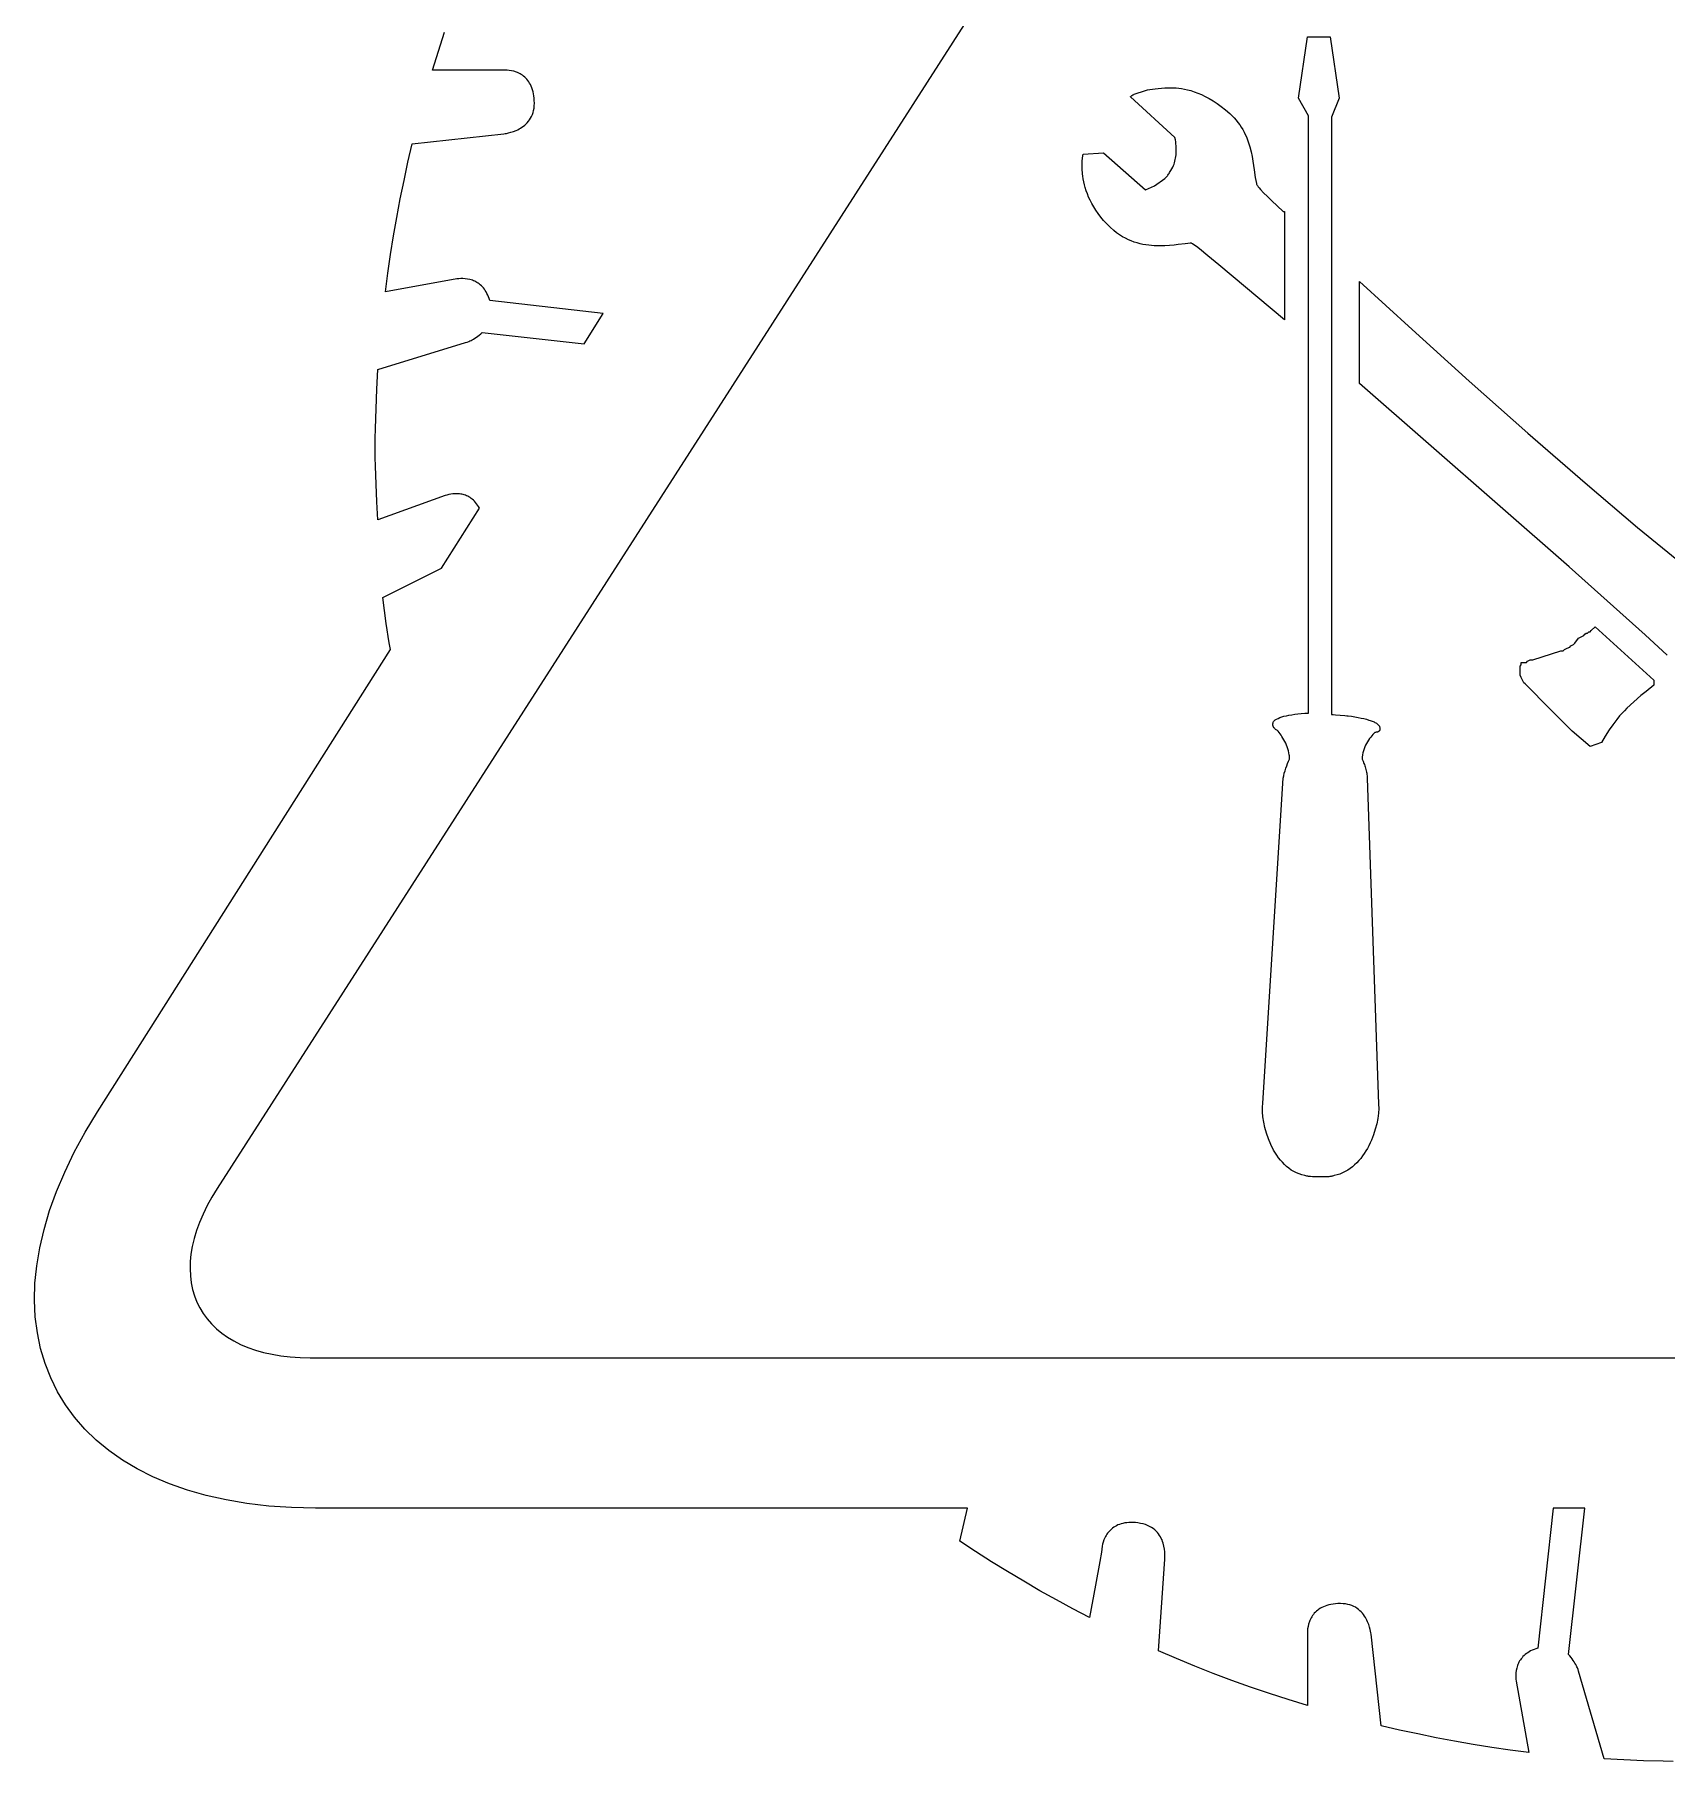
# Model space of a CAD drawing. Extents: x 44.5 to 107.9, y -138.8 to -45.2.
# Drawn here: x 44.467 to 47.858, y -118.261 to -114.673 of the extents above; entities that cross this region are included whole.
import ezdxf

# ---------------------------------------------------------------- set-up
doc = ezdxf.new("R2010")
doc.units = 0
doc.layers.add('BLACK', color=7, linetype='CONTINUOUS')

msp = doc.modelspace()

# ---------------------------------------------------------------- linework, layer by layer
at = {"layer": 'BLACK', "linetype": 'CONTINUOUS'}
for p, q in [((47.630291, -112.733667), (44.846875, -117.070188)), ((45.30618, -114.707583), (45.318867, -114.668267)), ((47.093187, -114.805354), (47.111708, -114.678354)), ((47.111708, -114.678354), (47.159333, -114.678354)), ((47.159333, -114.678354), (47.177854, -114.805354)), ((45.294021, -114.747146), (45.30618, -114.707583)), ((45.444833, -114.747146), (45.294021, -114.747146)), ((45.449005, -114.747279), (45.444833, -114.747146)), ((45.453525, -114.747715), (45.449005, -114.747279)), ((45.458309, -114.748507), (45.453525, -114.747715)), ((45.463271, -114.74971), (45.458309, -114.748507)), ((45.468327, -114.751377), (45.463271, -114.74971)), ((45.470862, -114.752403), (45.468327, -114.751377)), ((45.47339, -114.753565), (45.470862, -114.752403)), ((45.475897, -114.75487), (45.47339, -114.753565)), ((45.478375, -114.756325), (45.475897, -114.75487)), ((45.480812, -114.757938), (45.478375, -114.756325)), ((45.483198, -114.759714), (45.480812, -114.757938)), ((45.485521, -114.761661), (45.483198, -114.759714)), ((45.487772, -114.763785), (45.485521, -114.761661)), ((45.48994, -114.766093), (45.487772, -114.763785)), ((45.492014, -114.768592), (45.48994, -114.766093)), ((45.493983, -114.771289), (45.492014, -114.768592)), ((45.495837, -114.77419), (45.493983, -114.771289)), ((45.497564, -114.777302), (45.495837, -114.77419)), ((45.499155, -114.780633), (45.497564, -114.777302)), ((45.500599, -114.784188), (45.499155, -114.780633)), ((45.501885, -114.787975), (45.500599, -114.784188)), ((45.503003, -114.792), (45.501885, -114.787975)), ((45.503941, -114.79627), (45.503003, -114.792)), ((46.751875, -114.797417), (46.775687, -114.789479)), ((46.775687, -114.789479), (46.779904, -114.788492)), ((46.779904, -114.788492), (46.784617, -114.787536)), ((46.784617, -114.787536), (46.789826, -114.786643)), ((46.789826, -114.786643), (46.795531, -114.785842)), ((46.795531, -114.785842), (46.801732, -114.785165)), ((46.801732, -114.785165), (46.808429, -114.784643)), ((46.808429, -114.784643), (46.815623, -114.784307)), ((46.815623, -114.784307), (46.823312, -114.784188)), ((46.823312, -114.784188), (46.833895, -114.784188)), ((46.833895, -114.784188), (46.83904, -114.784317)), ((46.83904, -114.784317), (46.844541, -114.784725)), ((46.844541, -114.784725), (46.850383, -114.785444)), ((46.850383, -114.785444), (46.85655, -114.786503)), ((46.85655, -114.786503), (46.863028, -114.787934)), ((46.863028, -114.787934), (46.8698, -114.789769)), ((46.8698, -114.789769), (46.876852, -114.792038)), ((46.876852, -114.792038), (46.884166, -114.794771)), ((46.884166, -114.794771), (46.891729, -114.798001)), ((45.502959, -114.835379), (45.504118, -114.830953)), ((45.504689, -114.800792), (45.503941, -114.79627)), ((45.504118, -114.830953), (45.504974, -114.826244)), ((45.505237, -114.805573), (45.504689, -114.800792)), ((45.504974, -114.826244), (45.505505, -114.821241)), ((45.505573, -114.810619), (45.505237, -114.805573)), ((45.505505, -114.821241), (45.505687, -114.815938)), ((45.505687, -114.815938), (45.505573, -114.810619)), ((46.743937, -114.802709), (46.744433, -114.802254)), ((46.836541, -114.887375), (46.743937, -114.802709)), ((46.744433, -114.802254), (46.745053, -114.801732)), ((46.745053, -114.801732), (46.745921, -114.801055)), ((46.745921, -114.801055), (46.747038, -114.800254)), ((46.747038, -114.800254), (46.747689, -114.799817)), ((46.747689, -114.799817), (46.748402, -114.79936)), ((46.748402, -114.79936), (46.749177, -114.798888)), ((46.749177, -114.798888), (46.750014, -114.798404)), ((46.750014, -114.798404), (46.750913, -114.797912)), ((46.750913, -114.797912), (46.751875, -114.797417)), ((46.891729, -114.798001), (46.899525, -114.801758)), ((46.899525, -114.801758), (46.907537, -114.806073)), ((46.907537, -114.806073), (46.915751, -114.810977)), ((46.915751, -114.810977), (46.924151, -114.816501)), ((46.924151, -114.816501), (46.932722, -114.822677)), ((46.932722, -114.822677), (46.941447, -114.829534)), ((46.941447, -114.829534), (46.950312, -114.837105)), ((47.114354, -114.842396), (47.093187, -114.805354)), ((47.177854, -114.805354), (47.161979, -114.845042)), ((45.473937, -114.869516), (45.47691, -114.867817)), ((45.47691, -114.867817), (45.479859, -114.865939)), ((45.479859, -114.865939), (45.482762, -114.863873)), ((45.482762, -114.863873), (45.485596, -114.86161)), ((45.485596, -114.86161), (45.488336, -114.859141)), ((45.488336, -114.859141), (45.49096, -114.856459)), ((45.49096, -114.856459), (45.493444, -114.853553)), ((45.493444, -114.853553), (45.495766, -114.850416)), ((45.495766, -114.850416), (45.497901, -114.847039)), ((45.497901, -114.847039), (45.499827, -114.843413)), ((45.499827, -114.843413), (45.501521, -114.839529)), ((45.501521, -114.839529), (45.502959, -114.835379)), ((46.950312, -114.837105), (46.955105, -114.84163)), ((46.955105, -114.84163), (46.959569, -114.846267)), ((46.959569, -114.846267), (46.963719, -114.851007)), ((46.963719, -114.851007), (46.967567, -114.855837)), ((46.967567, -114.855837), (46.971126, -114.860747)), ((46.971126, -114.860747), (46.97441, -114.865725)), ((46.97441, -114.865725), (46.97743, -114.87076)), ((47.114354, -116.083292), (47.114354, -114.842396)), ((47.161979, -114.845042), (47.161979, -116.085938)), ((45.243006, -114.938427), (45.251687, -114.900605)), ((45.251687, -114.900605), (45.442187, -114.879438)), ((45.442187, -114.879438), (45.444916, -114.879097)), ((45.444916, -114.879097), (45.448047, -114.878566)), ((45.448047, -114.878566), (45.452109, -114.877702)), ((45.452109, -114.877702), (45.456915, -114.876434)), ((45.456915, -114.876434), (45.462279, -114.874694)), ((45.462279, -114.874694), (45.468015, -114.872411)), ((45.468015, -114.872411), (45.470965, -114.871045)), ((45.470965, -114.871045), (45.473937, -114.869516)), ((46.837442, -114.891779), (46.836541, -114.887375)), ((46.838164, -114.896062), (46.837442, -114.891779)), ((46.838715, -114.900229), (46.838164, -114.896062)), ((46.839104, -114.904284), (46.838715, -114.900229)), ((46.97743, -114.87076), (46.980202, -114.875841)), ((46.980202, -114.875841), (46.982737, -114.880957)), ((46.982737, -114.880957), (46.985048, -114.886097)), ((46.985048, -114.886097), (46.989054, -114.896403)), ((46.989054, -114.896403), (46.992323, -114.906671)), ((45.23482, -114.976466), (45.243006, -114.938427)), ((46.643716, -114.943669), (46.644057, -114.936158)), ((46.644057, -114.936158), (46.644646, -114.930073)), ((46.644646, -114.930073), (46.645297, -114.925554)), ((46.645297, -114.925554), (46.646041, -114.921771)), ((46.646041, -114.921771), (46.688374, -114.919125)), ((46.688374, -114.919125), (46.775687, -114.995854)), ((46.834855, -114.942575), (46.835745, -114.939501)), ((46.835745, -114.939501), (46.836558, -114.936357)), ((46.836558, -114.936357), (46.837285, -114.93314)), ((46.837285, -114.93314), (46.83792, -114.929845)), ((46.83792, -114.929845), (46.838453, -114.926468)), ((46.838453, -114.926468), (46.838878, -114.923007)), ((46.838878, -114.923007), (46.839187, -114.919456)), ((46.839338, -114.90823), (46.839104, -114.904284)), ((46.839187, -114.919456), (46.839372, -114.915812)), ((46.839425, -114.912071), (46.839338, -114.90823)), ((46.839372, -114.915812), (46.839425, -114.912071)), ((46.992323, -114.906671), (46.994961, -114.91681)), ((46.994961, -114.91681), (46.997071, -114.926733)), ((46.997071, -114.926733), (46.998759, -114.936349)), ((46.998759, -114.936349), (47.001286, -114.954307)), ((46.643809, -114.952467), (46.643716, -114.943669)), ((46.644522, -114.962412), (46.643809, -114.952467)), ((46.645169, -114.967771), (46.644522, -114.962412)), ((46.646041, -114.973365), (46.645169, -114.967771)), ((46.647161, -114.979175), (46.646041, -114.973365)), ((46.794208, -114.987917), (46.815375, -114.972042)), ((46.815375, -114.972042), (46.816111, -114.971523)), ((46.816111, -114.971523), (46.816832, -114.97096)), ((46.816832, -114.97096), (46.818232, -114.969711)), ((46.818232, -114.969711), (46.819578, -114.968315)), ((46.819578, -114.968315), (46.820873, -114.966792)), ((46.820873, -114.966792), (46.822122, -114.965159)), ((46.822122, -114.965159), (46.823328, -114.963438)), ((46.823328, -114.963438), (46.824495, -114.961646)), ((46.824495, -114.961646), (46.825627, -114.959805)), ((46.825627, -114.959805), (46.827803, -114.956048)), ((46.827803, -114.956048), (46.829885, -114.952322)), ((46.829885, -114.952322), (46.831906, -114.948782)), ((46.831906, -114.948782), (46.832902, -114.947131)), ((46.832902, -114.947131), (46.833895, -114.945584)), ((46.833895, -114.945584), (46.834855, -114.942575)), ((47.001286, -114.954307), (47.003379, -114.96997)), ((47.003379, -114.96997), (47.004524, -114.976718)), ((45.227131, -115.014691), (45.23482, -114.976466)), ((46.648553, -114.985186), (46.647161, -114.979175)), ((46.650239, -114.991378), (46.648553, -114.985186)), ((46.652242, -114.997735), (46.650239, -114.991378)), ((46.654587, -115.00424), (46.652242, -114.997735)), ((46.657296, -115.010874), (46.654587, -115.00424)), ((46.660393, -115.017621), (46.657296, -115.010874)), ((46.775687, -114.995854), (46.794208, -114.987917)), ((47.004524, -114.976718), (47.005875, -114.982625)), ((47.005875, -114.982625), (47.006121, -114.983802)), ((47.006121, -114.983802), (47.006851, -114.985344)), ((47.006851, -114.985344), (47.008055, -114.987241)), ((47.008055, -114.987241), (47.009719, -114.989488)), ((47.009719, -114.989488), (47.011834, -114.992076)), ((47.011834, -114.992076), (47.014386, -114.994997)), ((47.014386, -114.994997), (47.020757, -115.001808)), ((47.020757, -115.001808), (47.028741, -115.009859)), ((47.028741, -115.009859), (47.038245, -115.019088)), ((45.219937, -115.053071), (45.227131, -115.014691)), ((46.663901, -115.024462), (46.660393, -115.017621)), ((46.667842, -115.031381), (46.663901, -115.024462)), ((46.672241, -115.038361), (46.667842, -115.031381)), ((46.677121, -115.045383), (46.672241, -115.038361)), ((46.682504, -115.05243), (46.677121, -115.045383)), ((47.038245, -115.019088), (47.049174, -115.029434)), ((47.049174, -115.029434), (47.061437, -115.040834)), ((47.061437, -115.040834), (47.064083, -115.040834)), ((47.064083, -115.040834), (47.064083, -115.265729)), ((45.21324, -115.091575), (45.219937, -115.053071)), ((46.688415, -115.059484), (46.682504, -115.05243)), ((46.694876, -115.06653), (46.688415, -115.059484)), ((46.70191, -115.073548), (46.694876, -115.06653)), ((46.709541, -115.080521), (46.70191, -115.073548)), ((46.715523, -115.085238), (46.709541, -115.080521)), ((45.207039, -115.130172), (45.21324, -115.091575)), ((46.721556, -115.089482), (46.715523, -115.085238)), ((46.727627, -115.093276), (46.721556, -115.089482)), ((46.733726, -115.096644), (46.727627, -115.093276)), ((46.73984, -115.099609), (46.733726, -115.096644)), ((46.745958, -115.102194), (46.73984, -115.099609)), ((46.752068, -115.104423), (46.745958, -115.102194)), ((46.758158, -115.106318), (46.752068, -115.104423)), ((46.764218, -115.107903), (46.758158, -115.106318)), ((46.770235, -115.109201), (46.764218, -115.107903)), ((46.776198, -115.110236), (46.770235, -115.109201)), ((46.782095, -115.111031), (46.776198, -115.110236)), ((46.787914, -115.111608), (46.782095, -115.111031)), ((46.793645, -115.111992), (46.787914, -115.111608)), ((46.799274, -115.112205), (46.793645, -115.111992)), ((46.804791, -115.112271), (46.799274, -115.112205)), ((46.810184, -115.112211), (46.804791, -115.112271)), ((46.815442, -115.112044), (46.810184, -115.112211)), ((46.825503, -115.111444), (46.815442, -115.112044)), ((46.834882, -115.110597), (46.825503, -115.111444)), ((46.843487, -115.109625), (46.834882, -115.110597)), ((46.857997, -115.107806), (46.843487, -115.109625)), ((46.863718, -115.107207), (46.857997, -115.107806)), ((46.868291, -115.106979), (46.863718, -115.107207)), ((46.870937, -115.106979), (46.868291, -115.106979)), ((46.871641, -115.107172), (46.870937, -115.106979)), ((46.872757, -115.107745), (46.871641, -115.107172)), ((46.876198, -115.110002), (46.872757, -115.107745)), ((46.881204, -115.113694), (46.876198, -115.110002)), ((46.887722, -115.118761), (46.881204, -115.113694)), ((46.905075, -115.132792), (46.887722, -115.118761)), ((45.201334, -115.168831), (45.207039, -115.130172)), ((46.927822, -115.151628), (46.905075, -115.132792)), ((47.064083, -115.265729), (46.927822, -115.151628)), ((45.196125, -115.207521), (45.201334, -115.168831)), ((45.344291, -115.181063), (45.196125, -115.207521)), ((45.348407, -115.180638), (45.344291, -115.181063)), ((45.352782, -115.180391), (45.348407, -115.180638)), ((45.357366, -115.180377), (45.352782, -115.180391)), ((45.362109, -115.18065), (45.357366, -115.180377)), ((45.366961, -115.181263), (45.362109, -115.18065)), ((45.371871, -115.182272), (45.366961, -115.181263)), ((45.374332, -115.182942), (45.371871, -115.182272)), ((45.376789, -115.183731), (45.374332, -115.182942)), ((45.379235, -115.184646), (45.376789, -115.183731)), ((45.381664, -115.185693), (45.379235, -115.184646)), ((45.38407, -115.18688), (45.381664, -115.185693)), ((45.386446, -115.188214), (45.38407, -115.18688)), ((45.388786, -115.1897), (45.386446, -115.188214)), ((45.391084, -115.191347), (45.388786, -115.1897)), ((47.220187, -115.398022), (47.220187, -115.186355)), ((47.220187, -115.186355), (47.329364, -115.286189)), ((45.393334, -115.19316), (45.391084, -115.191347)), ((45.395529, -115.195146), (45.393334, -115.19316)), ((45.397663, -115.197313), (45.395529, -115.195146)), ((45.39973, -115.199667), (45.397663, -115.197313)), ((45.401723, -115.202214), (45.39973, -115.199667)), ((45.403636, -115.204962), (45.401723, -115.202214)), ((45.405463, -115.207917), (45.403636, -115.204962)), ((45.407197, -115.211087), (45.405463, -115.207917)), ((45.408833, -115.214477), (45.407197, -115.211087)), ((45.410363, -115.218096), (45.408833, -115.214477)), ((45.411782, -115.221948), (45.410363, -115.218096)), ((45.413083, -115.226042), (45.411782, -115.221948)), ((45.648562, -115.252501), (45.413083, -115.226042)), ((45.608875, -115.316001), (45.648562, -115.252501)), ((45.388139, -115.300036), (45.391172, -115.297655)), ((45.391172, -115.297655), (45.394206, -115.295042)), ((45.394206, -115.295042), (45.397208, -115.292188)), ((45.397208, -115.292188), (45.608875, -115.316001)), ((47.329364, -115.286189), (47.448184, -115.393185)), ((45.18025, -115.368917), (45.362812, -115.313355)), ((45.362812, -115.313355), (45.365954, -115.31228)), ((45.365954, -115.31228), (45.369509, -115.310843)), ((45.369509, -115.310843), (45.371675, -115.309873)), ((45.371675, -115.309873), (45.374057, -115.308724)), ((45.374057, -115.308724), (45.376625, -115.30739)), ((45.376625, -115.30739), (45.379349, -115.305862)), ((45.379349, -115.305862), (45.382196, -115.304132)), ((45.382196, -115.304132), (45.385136, -115.302193)), ((45.385136, -115.302193), (45.388139, -115.300036)), ((45.178307, -115.410176), (45.18025, -115.368917)), ((47.655427, -115.779352), (47.220187, -115.398022)), ((47.448184, -115.393185), (47.570166, -115.501359)), ((45.176612, -115.450938), (45.178307, -115.410176)), ((45.175413, -115.4917), (45.176612, -115.450938)), ((45.174958, -115.532959), (45.175077, -115.512237)), ((45.175077, -115.512237), (45.175413, -115.4917)), ((47.570166, -115.501359), (47.688831, -115.604727)), ((45.175077, -115.551697), (45.174958, -115.532959)), ((45.175413, -115.570249), (45.175077, -115.551697)), ((45.176612, -115.607042), (45.175413, -115.570249)), ((45.178307, -115.643836), (45.176612, -115.607042)), ((47.688831, -115.604727), (47.797697, -115.697305)), ((45.18025, -115.681125), (45.178307, -115.643836)), ((45.320479, -115.630855), (45.18025, -115.681125)), ((45.324101, -115.629873), (45.320479, -115.630855)), ((45.327998, -115.628953), (45.324101, -115.629873)), ((45.332135, -115.628157), (45.327998, -115.628953)), ((45.336478, -115.627547), (45.332135, -115.628157)), ((45.340991, -115.627185), (45.336478, -115.627547)), ((45.34564, -115.627134), (45.340991, -115.627185)), ((45.35039, -115.627454), (45.34564, -115.627134)), ((45.352792, -115.627773), (45.35039, -115.627454)), ((45.355206, -115.628209), (45.352792, -115.627773)), ((45.357627, -115.628768), (45.355206, -115.628209)), ((45.360052, -115.629459), (45.357627, -115.628768)), ((45.362476, -115.63029), (45.360052, -115.629459)), ((45.364895, -115.631268), (45.362476, -115.63029)), ((45.367304, -115.632401), (45.364895, -115.631268)), ((45.369699, -115.633697), (45.367304, -115.632401)), ((45.372075, -115.635163), (45.369699, -115.633697)), ((45.374429, -115.636807), (45.372075, -115.635163)), ((45.376756, -115.638638), (45.374429, -115.636807)), ((45.379051, -115.640663), (45.376756, -115.638638)), ((45.38131, -115.642888), (45.379051, -115.640663)), ((45.383529, -115.645324), (45.38131, -115.642888)), ((45.385704, -115.647976), (45.383529, -115.645324)), ((45.387829, -115.650853), (45.385704, -115.647976)), ((45.389902, -115.653963), (45.387829, -115.650853)), ((45.391916, -115.657313), (45.389902, -115.653963)), ((45.312541, -115.781667), (45.391916, -115.657313)), ((47.797697, -115.697305), (47.890286, -115.77311)), ((45.190833, -115.842521), (45.312541, -115.781667)), ((47.813267, -115.920036), (47.655427, -115.779352)), ((45.19443, -115.869889), (45.190833, -115.842521)), ((45.197778, -115.896761), (45.19443, -115.869889)), ((45.199592, -115.910166), (45.197778, -115.896761)), ((47.701729, -115.911313), (47.709666, -115.903375)), ((47.709666, -115.903375), (47.831375, -116.014504)), ((45.201623, -115.923632), (45.199592, -115.910166)), ((45.203964, -115.937223), (45.201623, -115.923632)), ((45.206708, -115.951), (45.203964, -115.937223)), ((47.65675, -115.945709), (47.659396, -115.943063)), ((47.659396, -115.943063), (47.664687, -115.940417)), ((47.664687, -115.940417), (47.667333, -115.937771)), ((47.667333, -115.937771), (47.675271, -115.927189)), ((47.675271, -115.927189), (47.685854, -115.921897)), ((47.685854, -115.921897), (47.6885, -115.919251)), ((47.6885, -115.919251), (47.691146, -115.916605)), ((47.691146, -115.916605), (47.693792, -115.916605)), ((47.693792, -115.916605), (47.696437, -115.913959)), ((47.696437, -115.913959), (47.699083, -115.913959)), ((47.699083, -115.913959), (47.701729, -115.911313)), ((47.859228, -115.962364), (47.813267, -115.920036)), ((44.598167, -116.911438), (45.206708, -115.951)), ((47.556209, -115.982752), (47.556209, -115.97746)), ((47.556209, -115.97746), (47.566792, -115.97746)), ((47.566792, -115.97746), (47.569438, -115.974814)), ((47.569438, -115.974814), (47.57473, -115.972168)), ((47.57473, -115.972168), (47.580021, -115.972168)), ((47.580021, -115.972168), (47.638229, -115.953647)), ((47.638229, -115.953647), (47.643521, -115.953647)), ((47.643521, -115.953647), (47.646167, -115.951001)), ((47.646167, -115.951001), (47.651458, -115.948355)), ((47.651458, -115.948355), (47.65675, -115.945709)), ((47.553563, -115.985398), (47.556209, -115.982752)), ((47.553563, -116.003919), (47.553563, -115.985398)), ((47.556209, -116.009211), (47.553563, -116.003919)), ((47.558855, -116.014503), (47.556209, -116.009211)), ((47.561501, -116.019794), (47.558855, -116.014503)), ((47.831375, -116.014504), (47.831375, -116.025088)), ((47.564146, -116.02244), (47.561501, -116.019794)), ((47.566792, -116.025086), (47.564146, -116.02244)), ((47.582667, -116.040961), (47.566792, -116.025086)), ((47.598542, -116.056837), (47.582667, -116.040961)), ((47.804917, -116.046255), (47.775813, -116.072713)), ((47.8155, -116.038317), (47.804917, -116.046255)), ((47.831375, -116.025088), (47.8155, -116.038317)), ((47.068047, -116.088361), (47.073489, -116.087242)), ((47.073489, -116.087242), (47.079338, -116.086227)), ((47.079338, -116.086227), (47.085575, -116.085321)), ((47.085575, -116.085321), (47.09218, -116.084527)), ((47.09218, -116.084527), (47.099133, -116.083849)), ((47.099133, -116.083849), (47.106416, -116.083292)), ((47.106416, -116.083292), (47.114354, -116.083292)), ((47.161979, -116.085938), (47.165519, -116.086051)), ((47.165519, -116.086051), (47.169958, -116.086351)), ((47.169958, -116.086351), (47.180169, -116.087261)), ((47.180169, -116.087261), (47.189884, -116.08817)), ((47.614417, -116.072712), (47.598542, -116.056837)), ((47.630292, -116.088587), (47.614417, -116.072712)), ((47.770521, -116.078004), (47.759938, -116.088587)), ((47.775813, -116.072713), (47.770521, -116.078004)), ((47.040271, -116.104459), (47.040348, -116.103474)), ((47.040271, -116.107105), (47.040271, -116.104459)), ((47.040278, -116.107593), (47.040271, -116.107105)), ((47.040302, -116.108067), (47.040278, -116.107593)), ((47.040343, -116.108528), (47.040302, -116.108067)), ((47.0404, -116.108975), (47.040343, -116.108528)), ((47.040348, -116.103474), (47.040577, -116.102506)), ((47.040474, -116.109412), (47.0404, -116.108975)), ((47.040567, -116.109837), (47.040474, -116.109412)), ((47.040678, -116.110253), (47.040567, -116.109837)), ((47.040577, -116.102506), (47.040957, -116.101554)), ((47.040808, -116.11066), (47.040678, -116.110253)), ((47.040957, -116.111059), (47.040808, -116.11066)), ((47.040957, -116.101554), (47.041485, -116.100619)), ((47.041126, -116.111452), (47.040957, -116.111059)), ((47.041316, -116.111839), (47.041126, -116.111452)), ((47.041526, -116.112221), (47.041316, -116.111839)), ((47.041485, -116.100619), (47.042974, -116.098802)), ((47.041758, -116.112599), (47.041526, -116.112221)), ((47.042011, -116.112974), (47.041758, -116.112599)), ((47.042287, -116.113347), (47.042011, -116.112974)), ((47.042586, -116.113719), (47.042287, -116.113347)), ((47.042907, -116.114092), (47.042586, -116.113719)), ((47.043253, -116.114465), (47.042907, -116.114092)), ((47.042974, -116.098802), (47.045025, -116.097059)), ((47.044017, -116.115218), (47.043253, -116.114465)), ((47.044882, -116.115987), (47.044017, -116.115218)), ((47.045852, -116.116778), (47.044882, -116.115987)), ((47.045025, -116.097059), (47.047618, -116.095393)), ((47.04693, -116.117601), (47.045852, -116.116778)), ((47.04812, -116.118463), (47.04693, -116.117601)), ((47.047618, -116.095393), (47.050735, -116.093808)), ((47.049427, -116.119371), (47.04812, -116.118463)), ((47.050854, -116.120334), (47.049427, -116.119371)), ((47.050735, -116.093808), (47.054356, -116.092309)), ((47.052865, -116.122906), (47.050854, -116.120334)), ((47.054916, -116.125656), (47.052865, -116.122906)), ((47.054356, -116.092309), (47.058461, -116.090899)), ((47.058461, -116.090899), (47.063031, -116.089582)), ((47.063031, -116.089582), (47.068047, -116.088361)), ((47.189884, -116.08817), (47.193703, -116.08847)), ((47.193703, -116.08847), (47.196375, -116.088584)), ((47.196375, -116.088584), (47.203658, -116.089607)), ((47.203658, -116.089607), (47.210611, -116.090697)), ((47.210611, -116.090697), (47.217216, -116.091856)), ((47.217216, -116.091856), (47.223453, -116.09309)), ((47.223453, -116.09309), (47.229302, -116.0944)), ((47.229302, -116.0944), (47.234744, -116.095792)), ((47.234744, -116.095792), (47.23976, -116.09727)), ((47.23976, -116.09727), (47.242102, -116.098041)), ((47.242102, -116.098041), (47.24433, -116.098836)), ((47.24433, -116.098836), (47.246442, -116.099654)), ((47.246442, -116.099654), (47.248435, -116.100495)), ((47.248435, -116.100495), (47.250307, -116.101361)), ((47.251937, -116.122979), (47.249896, -116.125086)), ((47.250307, -116.101361), (47.252056, -116.102252)), ((47.253364, -116.122948), (47.251937, -116.122979)), ((47.252056, -116.102252), (47.253678, -116.103168)), ((47.254671, -116.122855), (47.253364, -116.122948)), ((47.253678, -116.103168), (47.255173, -116.104109)), ((47.255862, -116.1227), (47.254671, -116.122855)), ((47.255173, -116.104109), (47.256536, -116.105077)), ((47.25694, -116.122483), (47.255862, -116.1227)), ((47.256536, -116.105077), (47.257766, -116.106071)), ((47.257438, -116.122351), (47.25694, -116.122483)), ((47.257909, -116.122204), (47.257438, -116.122351)), ((47.257766, -116.106071), (47.258861, -116.107092)), ((47.258354, -116.122041), (47.257909, -116.122204)), ((47.258774, -116.121863), (47.258354, -116.122041)), ((47.259168, -116.121669), (47.258774, -116.121863)), ((47.258861, -116.107092), (47.259817, -116.108141)), ((47.259538, -116.12146), (47.259168, -116.121669)), ((47.259884, -116.121235), (47.259538, -116.12146)), ((47.259817, -116.108141), (47.260633, -116.109218)), ((47.260205, -116.120995), (47.259884, -116.121235)), ((47.260504, -116.120739), (47.260205, -116.120995)), ((47.26078, -116.120468), (47.260504, -116.120739)), ((47.260633, -116.109218), (47.261306, -116.110324)), ((47.261033, -116.120181), (47.26078, -116.120468)), ((47.261265, -116.119879), (47.261033, -116.120181)), ((47.261475, -116.119561), (47.261265, -116.119879)), ((47.261306, -116.110324), (47.261834, -116.111459)), ((47.261665, -116.119228), (47.261475, -116.119561)), ((47.261834, -116.118879), (47.261665, -116.119228)), ((47.261834, -116.111459), (47.262214, -116.112623)), ((47.261983, -116.118514), (47.261834, -116.118879)), ((47.262113, -116.118135), (47.261983, -116.118514)), ((47.262224, -116.117739), (47.262113, -116.118135)), ((47.262214, -116.112623), (47.262443, -116.113817)), ((47.262391, -116.116902), (47.262224, -116.117739)), ((47.262489, -116.116003), (47.262391, -116.116902)), ((47.262443, -116.113817), (47.26252, -116.115042)), ((47.26252, -116.115042), (47.262489, -116.116003)), ((47.646167, -116.104462), (47.630292, -116.088587)), ((47.662042, -116.120337), (47.646167, -116.104462)), ((47.680563, -116.136212), (47.662042, -116.120337)), ((47.738771, -116.117692), (47.730834, -116.130921)), ((47.746709, -116.107108), (47.738771, -116.117692)), ((47.754646, -116.096525), (47.746709, -116.107108)), ((47.759938, -116.088587), (47.754646, -116.096525)), ((47.056982, -116.128577), (47.054916, -116.125656)), ((47.05904, -116.131661), (47.056982, -116.128577)), ((47.061067, -116.1349), (47.05904, -116.131661)), ((47.063039, -116.138286), (47.061067, -116.1349)), ((47.064935, -116.141812), (47.063039, -116.138286)), ((47.066729, -116.145469), (47.064935, -116.141812)), ((47.068399, -116.149251), (47.066729, -116.145469)), ((47.069923, -116.153148), (47.068399, -116.149251)), ((47.071275, -116.157155), (47.069923, -116.153148)), ((47.072434, -116.161262), (47.071275, -116.157155)), ((47.229484, -116.157235), (47.228125, -116.161303)), ((47.23106, -116.153287), (47.229484, -116.157235)), ((47.232822, -116.149472), (47.23106, -116.153287)), ((47.23474, -116.1458), (47.232822, -116.149472)), ((47.236781, -116.142282), (47.23474, -116.1458)), ((47.238915, -116.138932), (47.236781, -116.142282)), ((47.241111, -116.135759), (47.238915, -116.138932)), ((47.243339, -116.132777), (47.241111, -116.135759)), ((47.245566, -116.129996), (47.243339, -116.132777)), ((47.247762, -116.127429), (47.245566, -116.129996)), ((47.249896, -116.125086), (47.247762, -116.127429)), ((47.699084, -116.152088), (47.680563, -116.136212)), ((47.722896, -116.14415), (47.699084, -116.152088)), ((47.730834, -116.130921), (47.722896, -116.14415)), ((47.06706, -116.197394), (47.068853, -116.192262)), ((47.068853, -116.192262), (47.070739, -116.187348)), ((47.070739, -116.187348), (47.072687, -116.182743)), ((47.073376, -116.165462), (47.072434, -116.161262)), ((47.072687, -116.182743), (47.074667, -116.178542)), ((47.074077, -116.169747), (47.073376, -116.165462)), ((47.074331, -116.171919), (47.074077, -116.169747)), ((47.074515, -116.17411), (47.074331, -116.171919)), ((47.074628, -116.176318), (47.074515, -116.17411)), ((47.074667, -116.178542), (47.074628, -116.176318)), ((47.22566, -116.17411), (47.225479, -116.178542)), ((47.225479, -116.178542), (47.227453, -116.182743)), ((47.226182, -116.169752), (47.22566, -116.17411)), ((47.227014, -116.165479), (47.226182, -116.169752)), ((47.228125, -116.161303), (47.227014, -116.165479)), ((47.227453, -116.182743), (47.229365, -116.187347)), ((47.229365, -116.187347), (47.230279, -116.189772)), ((47.230279, -116.189772), (47.231153, -116.192262)), ((47.231153, -116.192262), (47.231981, -116.194806)), ((47.231981, -116.194806), (47.232755, -116.197393)), ((47.019104, -116.892917), (47.061437, -116.218229)), ((47.061437, -116.218229), (47.062548, -116.21316)), ((47.062548, -116.21316), (47.063876, -116.207936)), ((47.063876, -116.207936), (47.065391, -116.202649)), ((47.065391, -116.202649), (47.06706, -116.197394)), ((47.232755, -116.197393), (47.233467, -116.200011)), ((47.233467, -116.200011), (47.234109, -116.202649)), ((47.234109, -116.202649), (47.234674, -116.205294)), ((47.234674, -116.205294), (47.235153, -116.207935)), ((47.235153, -116.207935), (47.235539, -116.210561)), ((47.235539, -116.210561), (47.235825, -116.21316)), ((47.235825, -116.21316), (47.236002, -116.21572)), ((47.236002, -116.21572), (47.236063, -116.218229)), ((47.236063, -116.218229), (47.259875, -116.895563)), ((44.572566, -116.953605), (44.598167, -116.911438)), ((47.018486, -116.901442), (47.019104, -116.892917)), ((47.018623, -116.911009), (47.018486, -116.901442)), ((47.019528, -116.921421), (47.018623, -116.911009)), ((47.259998, -116.904494), (47.259369, -116.914301)), ((47.259875, -116.895563), (47.259998, -116.904494)), ((47.021212, -116.932481), (47.019528, -116.921421)), ((47.023687, -116.94399), (47.021212, -116.932481)), ((47.026964, -116.955751), (47.023687, -116.94399)), ((47.252892, -116.947194), (47.249178, -116.958722)), ((47.255824, -116.935829), (47.252892, -116.947194)), ((47.25798, -116.924805), (47.255824, -116.935829)), ((47.259369, -116.914301), (47.25798, -116.924805)), ((44.549821, -116.995238), (44.572566, -116.953605)), ((47.031055, -116.967566), (47.026964, -116.955751)), ((47.035971, -116.979237), (47.031055, -116.967566)), ((47.041725, -116.990568), (47.035971, -116.979237)), ((47.23937, -116.981552), (47.236416, -116.987083)), ((47.242122, -116.975929), (47.23937, -116.981552)), ((47.244673, -116.970234), (47.242122, -116.975929)), ((47.249178, -116.958722), (47.244673, -116.970234)), ((44.5299, -117.036286), (44.549821, -116.995238)), ((47.048327, -117.00136), (47.041725, -116.990568)), ((47.05195, -117.006492), (47.048327, -117.00136)), ((47.05579, -117.011416), (47.05195, -117.006492)), ((47.059848, -117.016105), (47.05579, -117.011416)), ((47.064125, -117.020537), (47.059848, -117.016105)), ((47.214409, -117.017067), (47.210018, -117.021323)), ((47.218592, -117.012562), (47.214409, -117.017067)), ((47.222568, -117.007831), (47.218592, -117.012562)), ((47.226337, -117.002895), (47.222568, -117.007831)), ((47.229901, -116.997777), (47.226337, -117.002895)), ((47.23326, -116.992499), (47.229901, -116.997777)), ((47.236416, -116.987083), (47.23326, -116.992499)), ((44.512776, -117.076694), (44.5299, -117.036286)), ((47.068623, -117.024686), (47.064125, -117.020537)), ((47.073343, -117.028527), (47.068623, -117.024686)), ((47.078287, -117.032036), (47.073343, -117.028527)), ((47.083457, -117.035187), (47.078287, -117.032036)), ((47.088853, -117.037957), (47.083457, -117.035187)), ((47.094477, -117.040321), (47.088853, -117.037957)), ((47.100332, -117.042253), (47.094477, -117.040321)), ((47.106417, -117.04373), (47.100332, -117.042253)), ((47.108402, -117.044195), (47.106417, -117.04373)), ((47.110391, -117.044603), (47.108402, -117.044195)), ((47.112387, -117.044956), (47.110391, -117.044603)), ((47.114396, -117.045259), (47.112387, -117.044956)), ((47.116419, -117.045516), (47.114396, -117.045259)), ((47.118462, -117.045729), (47.116419, -117.045516)), ((47.122622, -117.046045), (47.118462, -117.045729)), ((47.126906, -117.046236), (47.122622, -117.046045)), ((47.131345, -117.046334), (47.126906, -117.046236)), ((47.140812, -117.046375), (47.131345, -117.046334)), ((47.148295, -117.046334), (47.140812, -117.046375)), ((47.151742, -117.046236), (47.148295, -117.046334)), ((47.155034, -117.046045), (47.151742, -117.046236)), ((47.156631, -117.045905), (47.155034, -117.046045)), ((47.158202, -117.045729), (47.156631, -117.045905)), ((47.159749, -117.045516), (47.158202, -117.045729)), ((47.161276, -117.045259), (47.159749, -117.045516)), ((47.162789, -117.044956), (47.161276, -117.045259)), ((47.164289, -117.044603), (47.162789, -117.044956)), ((47.165782, -117.044195), (47.164289, -117.044603)), ((47.167271, -117.04373), (47.165782, -117.044195)), ((47.173364, -117.042268), (47.167271, -117.04373)), ((47.17924, -117.04038), (47.173364, -117.042268)), ((47.184902, -117.038086), (47.17924, -117.04038)), ((47.19035, -117.03541), (47.184902, -117.038086)), ((47.195584, -117.032373), (47.19035, -117.03541)), ((47.200606, -117.028998), (47.195584, -117.032373)), ((47.205417, -117.025307), (47.200606, -117.028998)), ((47.210018, -117.021323), (47.205417, -117.025307)), ((44.49842, -117.11641), (44.512776, -117.076694)), ((44.835835, -117.088191), (44.826022, -117.105969)), ((44.846875, -117.070188), (44.835835, -117.088191)), ((44.486801, -117.155382), (44.49842, -117.11641)), ((44.817425, -117.123501), (44.81003, -117.140762)), ((44.826022, -117.105969), (44.817425, -117.123501)), ((44.477892, -117.193557), (44.486801, -117.155382)), ((44.803824, -117.157731), (44.798796, -117.174385)), ((44.81003, -117.140762), (44.803824, -117.157731)), ((44.471663, -117.230881), (44.477892, -117.193557)), ((44.794933, -117.190701), (44.792222, -117.206655)), ((44.798796, -117.174385), (44.794933, -117.190701)), ((44.471023, -117.23739), (44.471663, -117.230881)), ((44.79065, -117.222226), (44.790205, -117.23739)), ((44.792222, -117.206655), (44.79065, -117.222226)), ((44.467128, -117.302767), (44.468084, -117.267302)), ((44.468084, -117.267302), (44.471023, -117.23739)), ((44.790205, -117.23739), (44.790875, -117.252125)), ((44.790875, -117.252125), (44.792646, -117.266409)), ((44.792646, -117.266409), (44.795506, -117.280217)), ((44.468765, -117.337224), (44.467128, -117.302767)), ((44.795506, -117.280217), (44.799442, -117.293528)), ((44.799442, -117.293528), (44.804443, -117.306318)), ((44.804443, -117.306318), (44.810495, -117.318566)), ((44.472965, -117.370619), (44.468765, -117.337224)), ((44.810495, -117.318566), (44.817585, -117.330247)), ((44.817585, -117.330247), (44.825702, -117.34134)), ((44.825702, -117.34134), (44.834832, -117.351822)), ((44.4797, -117.4029), (44.472965, -117.370619)), ((44.834832, -117.351822), (44.844963, -117.361669)), ((44.844963, -117.361669), (44.856082, -117.370859)), ((44.856082, -117.370859), (44.868177, -117.37937)), ((44.488941, -117.434014), (44.4797, -117.4029)), ((44.868177, -117.37937), (44.881235, -117.387178)), ((44.881235, -117.387178), (44.895244, -117.394261)), ((44.895244, -117.394261), (44.910191, -117.400596)), ((44.910191, -117.400596), (44.926063, -117.40616)), ((44.926063, -117.40616), (44.942847, -117.410931)), ((44.942847, -117.410931), (44.960532, -117.414885)), ((44.960532, -117.414885), (44.979104, -117.418001)), ((44.500658, -117.463908), (44.488941, -117.434014)), ((44.979104, -117.418001), (44.998552, -117.420254)), ((44.998552, -117.420254), (45.018861, -117.421623)), ((45.018861, -117.421623), (45.040021, -117.422084)), ((45.040021, -117.422084), (50.673, -117.422084)), ((44.514823, -117.492529), (44.500658, -117.463908)), ((44.531406, -117.519825), (44.514823, -117.492529)), ((44.550379, -117.545742), (44.531406, -117.519825)), ((44.571712, -117.570228), (44.550379, -117.545742)), ((44.595376, -117.593231), (44.571712, -117.570228)), ((44.621342, -117.614697), (44.595376, -117.593231)), ((44.649582, -117.634573), (44.621342, -117.614697)), ((44.680066, -117.652806), (44.649582, -117.634573)), ((44.712764, -117.669345), (44.680066, -117.652806)), ((44.747649, -117.684136), (44.712764, -117.669345)), ((44.78469, -117.697126), (44.747649, -117.684136)), ((44.823859, -117.708262), (44.78469, -117.697126)), ((44.865127, -117.717492), (44.823859, -117.708262)), ((44.908464, -117.724763), (44.865127, -117.717492)), ((44.953842, -117.730022), (44.908464, -117.724763)), ((45.001232, -117.733216), (44.953842, -117.730022)), ((45.050604, -117.734292), (45.001232, -117.733216)), ((46.405271, -117.734292), (45.050604, -117.734292)), ((46.389396, -117.803084), (46.405271, -117.734292)), ((47.622354, -117.734292), (47.590604, -118.025333)), ((47.688499, -117.734292), (47.622354, -117.734292)), ((47.654104, -118.038563), (47.688499, -117.734292)), ((46.712216, -117.772466), (46.709501, -117.774181)), ((46.715107, -117.770879), (46.712216, -117.772466)), ((46.718178, -117.769432), (46.715107, -117.770879)), ((46.721434, -117.768135), (46.718178, -117.769432)), ((46.724879, -117.767001), (46.721434, -117.768135)), ((46.728517, -117.766042), (46.724879, -117.767001)), ((46.732353, -117.765269), (46.728517, -117.766042)), ((46.736391, -117.764693), (46.732353, -117.765269)), ((46.740635, -117.764327), (46.736391, -117.764693)), ((46.74509, -117.764182), (46.740635, -117.764327)), ((46.74976, -117.764269), (46.74509, -117.764182)), ((46.754649, -117.7646), (46.74976, -117.764269)), ((46.759762, -117.765188), (46.754649, -117.7646)), ((46.765104, -117.766042), (46.759762, -117.765188)), ((46.770369, -117.767186), (46.765104, -117.766042)), ((46.775261, -117.768618), (46.770369, -117.767186)), ((46.779792, -117.770318), (46.775261, -117.768618)), ((46.783976, -117.772264), (46.779792, -117.770318)), ((46.787827, -117.774435), (46.783976, -117.772264)), ((46.422262, -117.824664), (46.389396, -117.803084)), ((46.686417, -117.809528), (46.685729, -117.813667)), ((46.687512, -117.80511), (46.686417, -117.809528)), ((46.689049, -117.800505), (46.687512, -117.80511)), ((46.691062, -117.795808), (46.689049, -117.800505)), ((46.692258, -117.793453), (46.691062, -117.795808)), ((46.693587, -117.79111), (46.692258, -117.793453)), ((46.695052, -117.788791), (46.693587, -117.79111)), ((46.696658, -117.786506), (46.695052, -117.788791)), ((46.69841, -117.784268), (46.696658, -117.786506)), ((46.700311, -117.782088), (46.69841, -117.784268)), ((46.702367, -117.779977), (46.700311, -117.782088)), ((46.70458, -117.777948), (46.702367, -117.779977)), ((46.706957, -117.776013), (46.70458, -117.777948)), ((46.709501, -117.774181), (46.706957, -117.776013)), ((46.791358, -117.776809), (46.787827, -117.774435)), ((46.794583, -117.779365), (46.791358, -117.776809)), ((46.797515, -117.782082), (46.794583, -117.779365)), ((46.800169, -117.784939), (46.797515, -117.782082)), ((46.802556, -117.787914), (46.800169, -117.784939)), ((46.804692, -117.790986), (46.802556, -117.787914)), ((46.80659, -117.794133), (46.804692, -117.790986)), ((46.808262, -117.797335), (46.80659, -117.794133)), ((46.809724, -117.80057), (46.808262, -117.797335)), ((46.810988, -117.803816), (46.809724, -117.80057)), ((46.812067, -117.807052), (46.810988, -117.803816)), ((46.813729, -117.813411), (46.812067, -117.807052)), ((46.455376, -117.845748), (46.422262, -117.824664)), ((46.680479, -117.845376), (46.671508, -117.894696)), ((46.683832, -117.826002), (46.680479, -117.845376)), ((46.685729, -117.813667), (46.683832, -117.826002)), ((46.802146, -118.030625), (46.815375, -117.840125)), ((46.814817, -117.819476), (46.813729, -117.813411)), ((46.815439, -117.825075), (46.814817, -117.819476)), ((46.815375, -117.840125), (46.815602, -117.837376)), ((46.815705, -117.830038), (46.815439, -117.825075)), ((46.815602, -117.837376), (46.815724, -117.834196)), ((46.815724, -117.834196), (46.815705, -117.830038)), ((46.488738, -117.866336), (46.455376, -117.845748)), ((46.522349, -117.886428), (46.488738, -117.866336)), ((46.556207, -117.906023), (46.522349, -117.886428)), ((46.590314, -117.925123), (46.556207, -117.906023)), ((46.671508, -117.894696), (46.659271, -117.961834)), ((46.624668, -117.943726), (46.590314, -117.925123)), ((46.659271, -117.961834), (46.624668, -117.943726)), ((47.126222, -117.952896), (47.124276, -117.955219)), ((47.128347, -117.950645), (47.126222, -117.952896)), ((47.130655, -117.948477), (47.128347, -117.950645)), ((47.133154, -117.946403), (47.130655, -117.948477)), ((47.13585, -117.944434), (47.133154, -117.946403)), ((47.138752, -117.94258), (47.13585, -117.944434)), ((47.141864, -117.940853), (47.138752, -117.94258)), ((47.145194, -117.939261), (47.141864, -117.940853)), ((47.148749, -117.937818), (47.145194, -117.939261)), ((47.152536, -117.936532), (47.148749, -117.937818)), ((47.156561, -117.935414), (47.152536, -117.936532)), ((47.160832, -117.934476), (47.156561, -117.935414)), ((47.165354, -117.933728), (47.160832, -117.934476)), ((47.170135, -117.93318), (47.165354, -117.933728)), ((47.175181, -117.932844), (47.170135, -117.93318)), ((47.1805, -117.93273), (47.175181, -117.932844)), ((47.185803, -117.932912), (47.1805, -117.93273)), ((47.190805, -117.933443), (47.185803, -117.932912)), ((47.195515, -117.934299), (47.190805, -117.933443)), ((47.19994, -117.935458), (47.195515, -117.934299)), ((47.204091, -117.936896), (47.19994, -117.935458)), ((47.207975, -117.93859), (47.204091, -117.936896)), ((47.211601, -117.940516), (47.207975, -117.93859)), ((47.214978, -117.942651), (47.211601, -117.940516)), ((47.218115, -117.944973), (47.214978, -117.942651)), ((47.22102, -117.947457), (47.218115, -117.944973)), ((47.223703, -117.950081), (47.22102, -117.947457)), ((47.226171, -117.952821), (47.223703, -117.950081)), ((47.228434, -117.955654), (47.226171, -117.952821)), ((47.112276, -117.984892), (47.111841, -117.989412)), ((47.113068, -117.980108), (47.112276, -117.984892)), ((47.114271, -117.975146), (47.113068, -117.980108)), ((47.115939, -117.97009), (47.114271, -117.975146)), ((47.116964, -117.967555), (47.115939, -117.97009)), ((47.118126, -117.965027), (47.116964, -117.967555)), ((47.119432, -117.96252), (47.118126, -117.965027)), ((47.120887, -117.960042), (47.119432, -117.96252)), ((47.1225, -117.957605), (47.120887, -117.960042)), ((47.124276, -117.955219), (47.1225, -117.957605)), ((47.2305, -117.958557), (47.228434, -117.955654)), ((47.232379, -117.961507), (47.2305, -117.958557)), ((47.234078, -117.964479), (47.232379, -117.961507)), ((47.235606, -117.967452), (47.234078, -117.964479)), ((47.236973, -117.970402), (47.235606, -117.967452)), ((47.239256, -117.976138), (47.236973, -117.970402)), ((47.240996, -117.981502), (47.239256, -117.976138)), ((47.242263, -117.986308), (47.240996, -117.981502)), ((47.243128, -117.990369), (47.242263, -117.986308)), ((47.111841, -117.989412), (47.111708, -117.993584)), ((47.111708, -117.993584), (47.111708, -118.144396)), ((47.243659, -117.993501), (47.243128, -117.990369)), ((47.244, -117.996229), (47.243659, -117.993501)), ((47.265166, -118.186729), (47.244, -117.996229)), ((46.839973, -118.047126), (46.802146, -118.030625)), ((46.878048, -118.062913), (46.839973, -118.047126)), ((47.549207, -118.059182), (47.548292, -118.061628)), ((47.550255, -118.056753), (47.549207, -118.059182)), ((47.551442, -118.054347), (47.550255, -118.056753)), ((47.552775, -118.051971), (47.551442, -118.054347)), ((47.554262, -118.04963), (47.552775, -118.051971)), ((47.555908, -118.047332), (47.554262, -118.04963)), ((47.557721, -118.045082), (47.555908, -118.047332)), ((47.559708, -118.042887), (47.557721, -118.045082)), ((47.561874, -118.040753), (47.559708, -118.042887)), ((47.564228, -118.038687), (47.561874, -118.040753)), ((47.566776, -118.036694), (47.564228, -118.038687)), ((47.569524, -118.03478), (47.566776, -118.036694)), ((47.572479, -118.032954), (47.569524, -118.03478)), ((47.575649, -118.031219), (47.572479, -118.032954)), ((47.579039, -118.029584), (47.575649, -118.031219)), ((47.582657, -118.028053), (47.579039, -118.029584)), ((47.58651, -118.026634), (47.582657, -118.028053)), ((47.590604, -118.025333), (47.58651, -118.026634)), ((47.656957, -118.041565), (47.654104, -118.038563)), ((47.659571, -118.044598), (47.656957, -118.041565)), ((47.661952, -118.047632), (47.659571, -118.044598)), ((47.664108, -118.050634), (47.661952, -118.047632)), ((47.666047, -118.053575), (47.664108, -118.050634)), ((47.667777, -118.056422), (47.666047, -118.053575)), ((47.669306, -118.059145), (47.667777, -118.056422)), ((47.67064, -118.061714), (47.669306, -118.059145)), ((46.916371, -118.078018), (46.878048, -118.062913)), ((46.954942, -118.092472), (46.916371, -118.078018)), ((46.993762, -118.106306), (46.954942, -118.092472)), ((47.545211, -118.076307), (47.544939, -118.08105)), ((47.544939, -118.08105), (47.544953, -118.085635)), ((47.544953, -118.085635), (47.5452, -118.09001)), ((47.5452, -118.09001), (47.545625, -118.094125)), ((47.545825, -118.071455), (47.545211, -118.076307)), ((47.545625, -118.094125), (47.572083, -118.242292)), ((47.546834, -118.066545), (47.545825, -118.071455)), ((47.547504, -118.064084), (47.546834, -118.066545)), ((47.548292, -118.061628), (47.547504, -118.064084)), ((47.671789, -118.064096), (47.67064, -118.061714)), ((47.672759, -118.066261), (47.671789, -118.064096)), ((47.674196, -118.069817), (47.672759, -118.066261)), ((47.67527, -118.072959), (47.674196, -118.069817)), ((47.728187, -118.255521), (47.67527, -118.072959)), ((47.032829, -118.11955), (46.993762, -118.106306)), ((47.072145, -118.132237), (47.032829, -118.11955)), ((47.111708, -118.144396), (47.072145, -118.132237)), ((47.302988, -118.195411), (47.265166, -118.186729)), ((47.341027, -118.203596), (47.302988, -118.195411)), ((47.379252, -118.211286), (47.341027, -118.203596)), ((47.417633, -118.218479), (47.379252, -118.211286)), ((47.456137, -118.225177), (47.417633, -118.218479)), ((47.494734, -118.231378), (47.456137, -118.225177)), ((47.533393, -118.237083), (47.494734, -118.231378)), ((47.572083, -118.242292), (47.533393, -118.237083)), ((47.769445, -118.257464), (47.728187, -118.255521)), ((47.810208, -118.259159), (47.769445, -118.257464)), ((47.85097, -118.260357), (47.810208, -118.259159)), ((47.871506, -118.260693), (47.85097, -118.260357))]:
    msp.add_line(p, q, dxfattribs=at)

doc.saveas('drawing.dxf')
